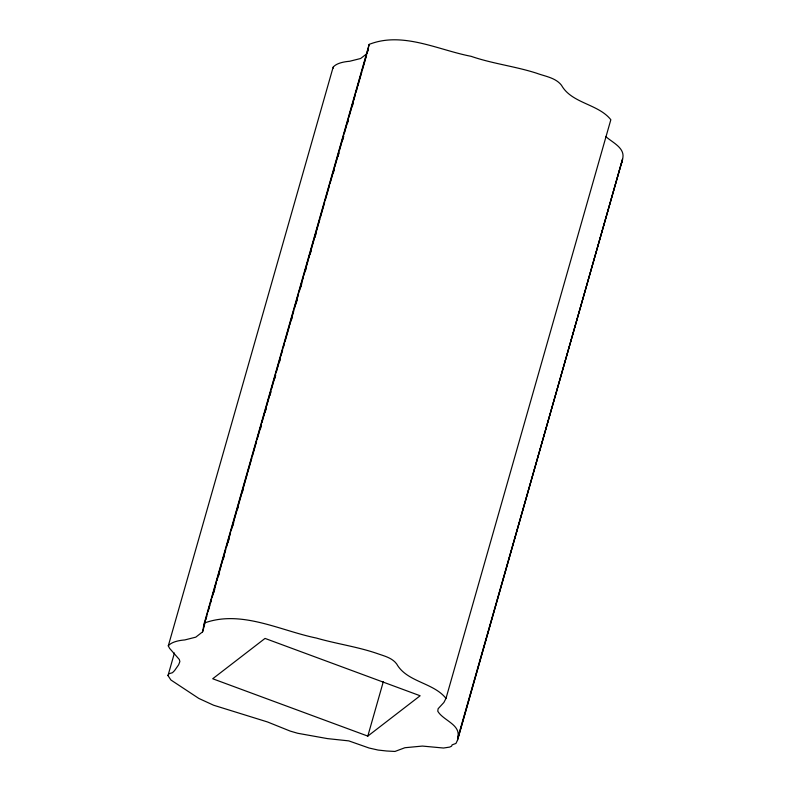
<?xml version="1.0" encoding="UTF-8"?>
<svg xmlns="http://www.w3.org/2000/svg" width="791" height="791" viewBox="0 0 791 791"><rect width="100%" height="100%" fill="white"/><g stroke="black" fill="none" stroke-linecap="round" stroke-linejoin="round"><path stroke-width="1.19" d="M174.425 653.02L167.999 675.593L170.905 679.993L198.828 698.433L213.6 705.226L267.487 721.956L290.198 731.092L297.713 733.277L327.434 738.606L348.811 740.89L369.081 748.019L378.098 750.056L386.621 750.995L394.966 751.45L404.933 747.722L422.394 746.071L443.504 748.029L449.664 747.09L451.582 746.17L452.116 744.865L455.942 743.431L457.445 740.356L622.428 159.515C626.086 148.204 612.531 142.696 605.659 136.467M457.594 738.181C461.717 724.685 443.217 720.73 437.769 711.198L438.115 708.736L443.889 702.467L445.995 698.384L610.84 119.718C598.174 103.769 571.735 103.542 561.481 85.26C555.559 77.637 545.177 76.411 536.535 73.187C515.05 66.276 492.437 63.695 471.07 56.309C438.056 49.981 402.579 31.205 369.16 44.385L204.325 623.051L202.585 631.861L195.782 637.16L184.787 639.939A61.599 19.854 15.9 0 0 168.295 645.871L169.59 648.343L179.33 659.496L179.873 661.602L178.598 664.845L174.554 670.6L172.468 672.706L168.928 673.744L167.999 675.593M457.445 740.356L622.428 159.515M369.16 44.385L367.232 52.908M367.944 50.871L368.25 48.617L203.416 627.273M168.295 645.871L333.14 67.205A61.599 19.854 15.9 0 1 349.632 61.273L360.627 58.504L366.638 53.897M204.088 625.632L205.106 622.072M205.779 619.689L206.797 616.13M208.152 611.374L209.842 605.431M210.525 603.058L211.533 599.489M212.215 597.116L216.279 582.858M216.952 580.485L221.015 566.227M221.688 563.845L225.751 549.587M226.434 547.214L230.488 532.956M231.17 530.573L247.079 474.729M247.751 472.356L251.815 458.098M252.497 455.715L256.551 441.457M257.233 439.084L261.297 424.826M261.969 422.453L266.033 408.186M266.705 405.813L270.769 391.555M271.451 389.182L275.505 374.924M276.188 372.541L280.251 358.283M280.924 355.91L282.614 349.968M283.297 347.595L284.305 344.026M284.987 341.653L289.051 327.395M289.724 325.012L293.787 310.754M294.46 308.381L298.523 294.123M299.206 291.741L303.26 277.483M303.942 275.11L308.006 260.852M308.678 258.479L319.851 219.265M320.523 216.882L324.587 202.625M325.259 200.252L329.323 185.994M330.005 183.621L334.069 169.353M334.741 166.98L338.805 152.722M339.477 150.349L343.541 136.092M344.223 133.709L348.277 119.451M348.96 117.078L353.023 102.82M353.696 100.437L355.386 94.505M356.069 92.122L357.077 88.562M357.759 86.179L361.823 71.922M362.496 69.549L366.559 55.291M202.585 631.861L204.612 624.732M213.758 592.647L214.766 589.087M218.494 576.016L219.512 572.447M223.23 559.375L224.249 555.816M227.976 542.745L228.985 539.175M232.712 526.104L233.721 522.544M237.448 509.473L238.467 505.904M242.184 492.833L243.203 489.273M260.466 428.673L261.485 425.113M265.203 412.042L266.221 408.472M269.939 395.401L270.957 391.842M274.685 378.77L275.693 375.201M279.421 362.13L280.439 358.57M291.266 320.543L292.284 316.983M296.002 303.912L297.02 300.343M300.748 287.271L301.757 283.712M305.484 270.641L306.493 267.071M310.22 254L311.239 250.44M314.956 237.369L315.975 233.81M333.238 173.209L334.257 169.64M337.975 156.569L338.993 153.009M342.711 139.938L343.729 136.368M347.457 123.297L348.465 119.738M352.193 106.666L353.211 103.097M367.805 736.105L420.14 695.764L265.034 638.416L212.71 678.757L367.805 736.105L383.348 681.555M457.851 737.687L622.695 159.021M621.538 163.223L622.29 161.69M204.325 623.051C241.295 609.525 280.113 630.645 316.39 638.06C337.035 644.022 358.481 646.85 378.79 654.078C385.365 656.312 392.366 658.201 396.647 663.926C406.9 682.208 433.339 682.435 445.995 698.384M333.14 67.205L333.426 68.085"/></g></svg>
